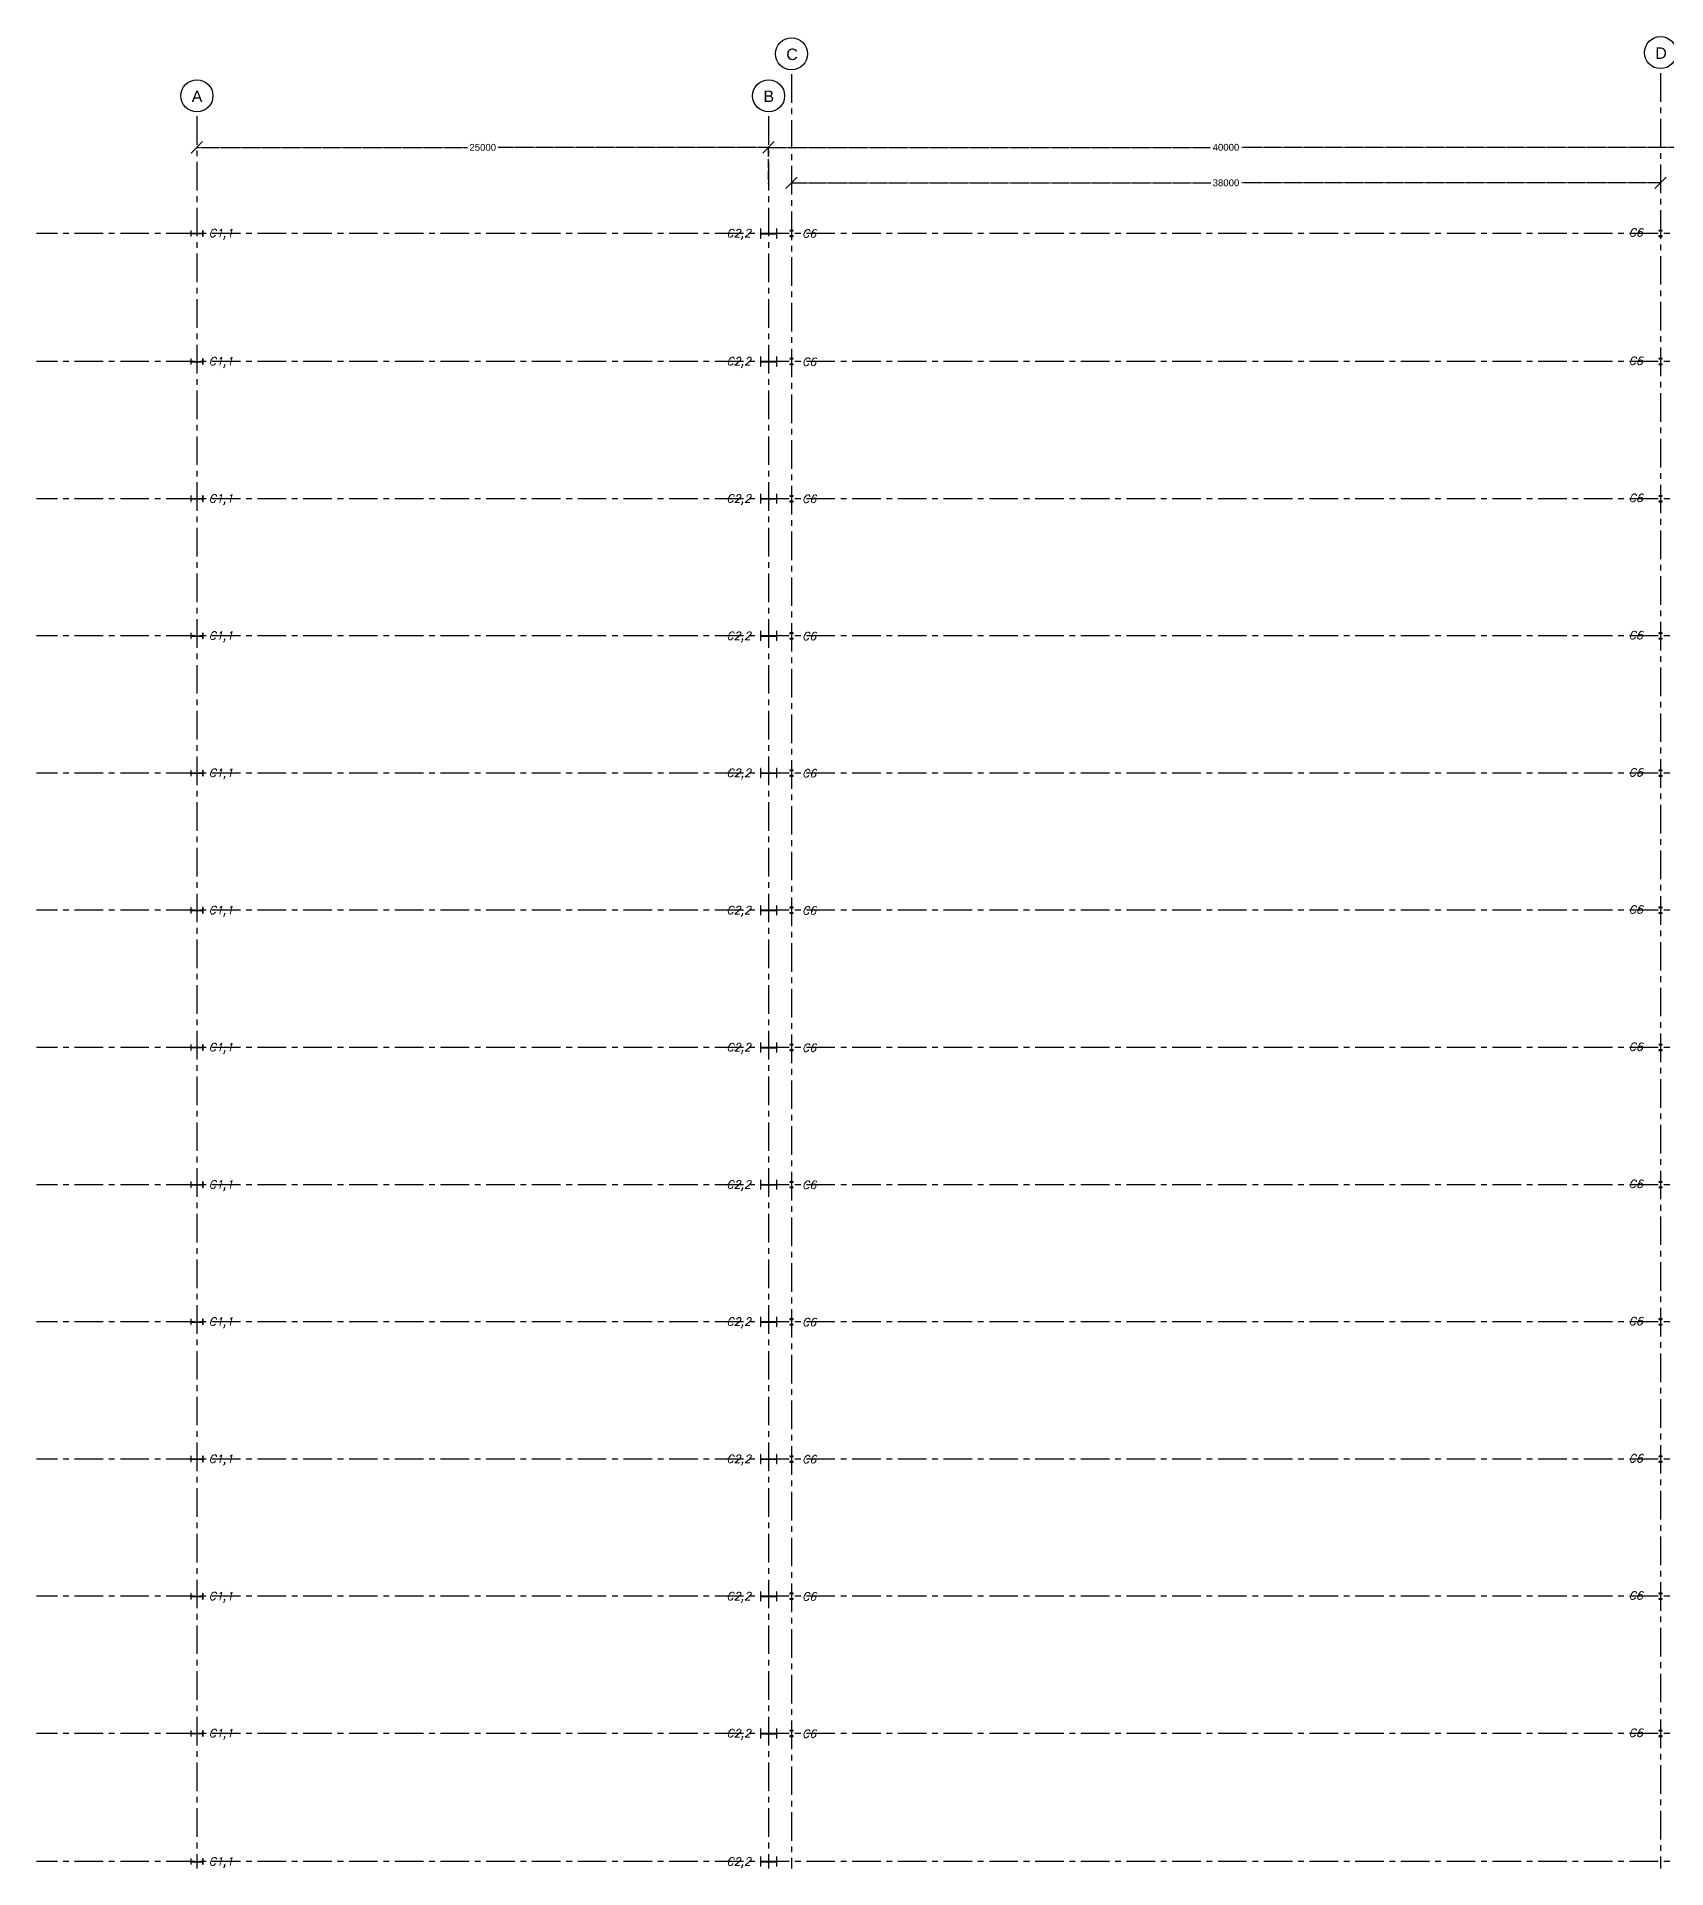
# Model space of a CAD drawing. Header units: inches. Extents: x -15 to 1885144, y -42615 to 866270.
# Drawn here: x 1628025 to 1699292, y 632994 to 713101 of the extents above; entities that cross this region are included whole.
import ezdxf

# ---------------------------------------------------------------- set-up
doc = ezdxf.new("R2010")
doc.units = ezdxf.units.IN
doc.header["$LTSCALE"] = 100
doc.header["$MEASUREMENT"] = 0
for name, pattern in [('CENTER', [2, 1.25, -0.25, 0.25, -0.25]), ('dash line', [30, 12, -18]), ('PHANTOM2', [1.25, 0.625, -0.125, 0.125, -0.125, 0.125, -0.125])]:
    doc.linetypes.add(name, pattern=pattern)
for name, color, linetype in [('axis', 8, 'PHANTOM2'), ('bracing', 6, 'Continuous'), ('columns', 2, 'Continuous'), ('dimensions', 10, 'PHANTOM2'), ('text', 3, 'Continuous')]:
    doc.layers.add(name, color=color, linetype=linetype)
doc.styles.get("Standard").update_dxf_attribs({"font": 'arial.ttf'})
doc.styles.add('TEXT-3', font='ITALICT.shx', dxfattribs={"height": 350})
doc.dimstyles.new('Dim_1', dxfattribs={"dimtxt": 300, "dimasz": 500, "dimexe": 0.0625, "dimexo": 0.0625, "dimgap": 100, "dimtad": 0, "dimtih": 1, "dimtoh": 1, "dimdec": 0, "dimzin": 0, "dimdsep": 46, "dimtxsty": 'Standard', "dimblk": 'OBLIQUE', "dimcen": 0.09, "dimclrd": 256, "dimclre": 256, "dimclrt": 256, "dimadec": 0, "dimazin": 0, "dimtm": 1e-09, "dimtfac": 1, "dimtdec": 0, "dimtofl": 0, "dimtmove": 0, "dimatfit": 3, "dimfxl": 1, "dimtfillclr": 256, "dimtolj": 1, "dimtzin": 0, "dimlwe": -1, "dimarcsym": 0})

# ---------------------------------------------------------------- blocks, each defined once
blk = doc.blocks.new('_Oblique')
at = {"color": 0, "linetype": 'ByBlock', "lineweight": -2}
blk.add_line((-0.5, -0.5), (0.5, 0.5), dxfattribs=at)
blk = doc.blocks.new('*D945')
at = {"layer": 'Defpoints', "color": 0, "ltscale": 0.01, "transparency": 16777216}
for p in [(1660034, 708259), (1660034, 706685), (1700034, 706685)]:
    blk.add_point(p, dxfattribs=at)
at = {"layer": 'dimensions', "linetype": 'dash line', "ltscale": 0.01, "transparency": 16777216}
for p, q in [((1660034, 706685), (1660034, 708259)), ((1700034, 706685), (1700034, 708259))]:
    blk.add_line(p, q, dxfattribs=at)
at = {"layer": 'dimensions', "lineweight": -2, "ltscale": 0.01, "transparency": 16777216}
for p, q in [((1660034, 708259), (1679364, 708259)), ((1700034, 708259), (1680704, 708259))]:
    blk.add_line(p, q, dxfattribs=at)
at = {"layer": 'dimensions', "lineweight": -2, "ltscale": 0.01, "transparency": 16777216, "xscale": 500, "yscale": 500, "zscale": 500, "rotation": 180}
blk.add_blockref('_Oblique', (1660034, 708259), dxfattribs=at)
at = {"layer": 'dimensions', "lineweight": -2, "ltscale": 0.01, "transparency": 16777216, "xscale": 500, "yscale": 500, "zscale": 500}
blk.add_blockref('_Oblique', (1700034, 708259), dxfattribs=at)
at = {"layer": 'dimensions', "ltscale": 0.01, "transparency": 16777216, "insert": (1680034, 708259), "char_height": 300, "attachment_point": 5}
blk.add_mtext('\\A1;40000', dxfattribs=at)
blk = doc.blocks.new('*D929')
at = {"layer": 'Defpoints', "color": 0, "ltscale": 0.01, "transparency": 16777216}
for p in [(1661034, 706708), (1661034, 706686), (1699034, 706686)]:
    blk.add_point(p, dxfattribs=at)
at = {"layer": 'dimensions', "linetype": 'dash line', "ltscale": 0.01, "transparency": 16777216}
for p, q in [((1661034, 706686), (1661034, 706708)), ((1699034, 706686), (1699034, 706708))]:
    blk.add_line(p, q, dxfattribs=at)
at = {"layer": 'dimensions', "lineweight": -2, "ltscale": 0.01, "transparency": 16777216}
for p, q in [((1661034, 706708), (1679370, 706708)), ((1699034, 706708), (1680698, 706708))]:
    blk.add_line(p, q, dxfattribs=at)
at = {"layer": 'dimensions', "lineweight": -2, "ltscale": 0.01, "transparency": 16777216, "xscale": 500, "yscale": 500, "zscale": 500, "rotation": 180}
blk.add_blockref('_Oblique', (1661034, 706708), dxfattribs=at)
at = {"layer": 'dimensions', "lineweight": -2, "ltscale": 0.01, "transparency": 16777216, "xscale": 500, "yscale": 500, "zscale": 500}
blk.add_blockref('_Oblique', (1699034, 706708), dxfattribs=at)
at = {"layer": 'dimensions', "ltscale": 0.01, "transparency": 16777216, "insert": (1680034, 706708), "char_height": 300, "attachment_point": 5}
blk.add_mtext('\\A1;38000', dxfattribs=at)
blk = doc.blocks.new('*D930')
at = {"layer": 'Defpoints', "color": 0, "ltscale": 0.01, "transparency": 16777216}
for p in [(1635034, 708259), (1635034, 708259), (1660034, 708259)]:
    blk.add_point(p, dxfattribs=at)
at = {"layer": 'dimensions', "linetype": 'dash line', "ltscale": 0.01, "transparency": 16777216}
for p, q in [((1635034, 708259), (1635034, 708259)), ((1660034, 708259), (1660034, 708259))]:
    blk.add_line(p, q, dxfattribs=at)
at = {"layer": 'dimensions', "lineweight": -2, "ltscale": 0.01, "transparency": 16777216}
for p, q in [((1635034, 708259), (1646868, 708259)), ((1660034, 708259), (1648201, 708259))]:
    blk.add_line(p, q, dxfattribs=at)
at = {"layer": 'dimensions', "lineweight": -2, "ltscale": 0.01, "transparency": 16777216, "xscale": 500, "yscale": 500, "zscale": 500, "rotation": 180}
blk.add_blockref('_Oblique', (1635034, 708259), dxfattribs=at)
at = {"layer": 'dimensions', "lineweight": -2, "ltscale": 0.01, "transparency": 16777216, "xscale": 500, "yscale": 500, "zscale": 500}
blk.add_blockref('_Oblique', (1660034, 708259), dxfattribs=at)
at = {"layer": 'dimensions', "ltscale": 0.01, "transparency": 16777216, "insert": (1647534, 708259), "char_height": 300, "attachment_point": 5}
blk.add_mtext('\\A1;25000', dxfattribs=at)
blk = doc.blocks.new('*U946')
at = {"layer": 'columns', "ltscale": 0.01}
for p, q in [((-45255, 120), (-45255, -120)), ((-45235, 120), (-45255, 120)), ((-45235, -120), (-45235, 120)), ((-45235, 7.5), (-44735, 7.5)), ((-44985, -7.5), (-44985, 7.5)), ((-44735, 120), (-44735, -120)), ((-44715, 120), (-44735, 120)), ((-44715, -120), (-44715, 120)), ((-20345, 200), (-20345, -200)), ((-20325, 200), (-20345, 200)), ((-20325, -200), (-20325, 200)), ((-20325, 10), (-19645, 10)), ((-19985, -10), (-19985, 10)), ((-19645, 200), (-19645, -200)), ((-19625, 200), (-19645, 200)), ((-19625, -200), (-19625, 200)), ((19895, 130), (19895, -130)), ((19915, 130), (19895, 130)), ((19915, -130), (19915, 130)), ((19915, 5), (20115, 5)), ((20015, -5), (20015, 5)), ((20115, 130), (20115, -130)), ((20135, 130), (20115, 130)), ((20135, -130), (20135, 130)), ((25135, 170), (24895, 170)), ((24895, 170), (24895, 150)), ((24895, 150), (25135, 150)), ((25010, 150), (25010, -150)), ((25020, 150), (25020, -150)), ((25135, 150), (25135, 170)), ((30135, 170), (29895, 170)), ((29895, 170), (29895, 150)), ((29895, 150), (30135, 150)), ((30010, 150), (30010, -150)), ((30020, 150), (30020, -150)), ((30135, 150), (30135, 170)), ((35135, 170), (34895, 170)), ((34895, 170), (34895, 150)), ((34895, 150), (35135, 150)), ((35010, 150), (35010, -150)), ((35020, 150), (35020, -150)), ((35135, 150), (35135, 170)), ((40135, 170), (39895, 170)), ((39895, 170), (39895, 150)), ((39895, 150), (40135, 150)), ((40010, 150), (40010, -150)), ((40020, 150), (40020, -150)), ((40135, 150), (40135, 170)), ((44775, 100), (44775, -100)), ((44795, 100), (44775, 100)), ((44795, -100), (44795, 100)), ((44795, 7.5), (45235, 7.5)), ((45015, 7.5), (45015, -7.5)), ((45235, 100), (45235, -100)), ((45255, 100), (45235, 100)), ((45255, -100), (45255, 100)), ((-45255, -120), (-45235, -120)), ((-45235, -7.5), (-44735, -7.5)), ((-44735, -120), (-44715, -120)), ((-20345, -200), (-20325, -200)), ((-20325, -10), (-19645, -10)), ((-19645, -200), (-19625, -200)), ((19895, -130), (19915, -130)), ((19915, -5), (20115, -5)), ((20115, -130), (20135, -130)), ((25135, -150), (24895, -150)), ((24895, -150), (24895, -170)), ((24895, -170), (25135, -170)), ((25010, 0), (25020, 0)), ((25135, -170), (25135, -150)), ((30135, -150), (29895, -150)), ((29895, -150), (29895, -170)), ((29895, -170), (30135, -170)), ((30010, 0), (30020, 0)), ((30135, -170), (30135, -150)), ((35135, -150), (34895, -150)), ((34895, -150), (34895, -170)), ((34895, -170), (35135, -170)), ((35010, 0), (35020, 0)), ((35135, -170), (35135, -150)), ((40135, -150), (39895, -150)), ((39895, -150), (39895, -170)), ((39895, -170), (40135, -170)), ((40010, 0), (40020, 0)), ((40135, -170), (40135, -150)), ((44775, -100), (44795, -100)), ((44795, -7.5), (45235, -7.5)), ((45235, -100), (45255, -100))]:
    blk.add_line(p, q, dxfattribs=at)
blk = doc.blocks.new('*U947')
at = {"layer": 'columns', "color": 0, "linetype": 'ByBlock', "lineweight": -2, "transparency": 16777216}
for p in [(0, 60000), (0, 54000), (0, 48000), (0, 42000), (0, 36000), (0, 30000), (0, 24000), (0, 18000), (0, 12000), (0, 6000), (0, 0)]:
    blk.add_blockref('*U946', p, dxfattribs=at)
blk = doc.blocks.new('*U948')
at = {"layer": 'columns', "ltscale": 0.01}
for p, q in [((-18925, 130), (-19075, 130)), ((-19075, 130), (-19075, 110)), ((-19075, 110), (-18925, 110)), ((-19005, 110), (-19005, -110)), ((-19005, 0), (-18995, 0)), ((-18995, 110), (-18995, -110)), ((-18925, 110), (-18925, 130)), ((19075, 130), (18925, 130)), ((18925, 130), (18925, 110)), ((18925, 110), (19075, 110)), ((18995, 110), (18995, -110)), ((18995, 0), (19005, 0)), ((19005, 110), (19005, -110)), ((19075, 110), (19075, 130)), ((-18925, -110), (-19075, -110)), ((-19075, -110), (-19075, -130)), ((-19075, -130), (-18925, -130)), ((-18925, -130), (-18925, -110)), ((19075, -110), (18925, -110)), ((18925, -110), (18925, -130)), ((18925, -130), (19075, -130)), ((19075, -130), (19075, -110))]:
    blk.add_line(p, q, dxfattribs=at)
blk = doc.blocks.new('*U949')
at = {"layer": 'columns', "color": 0, "linetype": 'ByBlock', "lineweight": -2, "transparency": 16777216}
for p in [(0, 60000), (0, 54000), (0, 48000), (0, 42000), (0, 36000), (0, 30000), (0, 24000), (0, 18000), (0, 12000), (0, 6000), (0, 0)]:
    blk.add_blockref('*U948', p, dxfattribs=at)
blk = doc.blocks.new('*U1025')
at = {"layer": 'text', "linetype": 'Continuous', "style": 'TEXT-3'}
for s, p in [('C1,1', (-32915, 123)), ('C2,2', (-10275, 121)), ('C6', (-6967, 102)), ('C6', (29178, 144)), ('C3,1', (31731, -427))]:
    blk.add_text(s, height=350, dxfattribs=at).set_placement(p)
blk = doc.blocks.new('*U1026')
at = {"layer": 'bracing', "color": 0, "linetype": 'ByBlock', "lineweight": -2, "transparency": 16777216}
for p in [(0, 60000), (0, 54000), (0, 48000), (0, 42000), (0, 36000), (0, 30000), (0, 24000), (0, 18000), (0, 12000), (0, 6000), (0, 0)]:
    blk.add_blockref('*U1025', p, dxfattribs=at)

msp = doc.modelspace()

# ---------------------------------------------------------------- linework, layer by layer
at = {"layer": 'axis', "linetype": 'CENTER', "ltscale": 10}
for p, q in [((1661034.378, 711454.191), (1661034.378, 632993.628)), ((1699034.378, 711506.025), (1699034.378, 632993.628)), ((1635034.378, 709619.296), (1635034.378, 632993.628)), ((1660034.378, 709619.296), (1660034.378, 632993.628)), ((1734936.993, 704493.628), (1628025.176, 704493.628)), ((1734936.993, 698893.628), (1628025.176, 698893.628)), ((1734936.993, 692893.628), (1628025.176, 692893.628)), ((1734936.993, 692893.628), (1628025.176, 692893.628)), ((1734936.993, 692893.628), (1628025.176, 692893.628)), ((1734936.993, 692893.628), (1628025.176, 692893.628)), ((1734936.993, 686893.628), (1628025.176, 686893.628)), ((1734936.993, 686893.628), (1628025.176, 686893.628)), ((1734936.993, 686893.628), (1628025.176, 686893.628)), ((1734936.993, 686893.628), (1628025.176, 686893.628)), ((1734936.993, 680893.628), (1628025.176, 680893.628)), ((1734936.993, 680893.628), (1628025.176, 680893.628)), ((1734936.993, 680893.628), (1628025.176, 680893.628)), ((1734936.993, 680893.628), (1628025.176, 680893.628)), ((1734936.993, 674893.628), (1628025.176, 674893.628)), ((1734936.993, 674893.628), (1628025.176, 674893.628)), ((1734936.993, 674893.628), (1628025.176, 674893.628)), ((1734936.993, 674893.628), (1628025.176, 674893.628)), ((1734936.993, 668893.628), (1628025.176, 668893.628)), ((1734936.993, 668893.628), (1628025.176, 668893.628)), ((1734936.993, 668893.628), (1628025.176, 668893.628)), ((1734936.993, 668893.628), (1628025.176, 668893.628)), ((1734936.993, 662893.628), (1628025.176, 662893.628)), ((1734936.993, 662893.628), (1628025.176, 662893.628)), ((1734936.993, 662893.628), (1628025.176, 662893.628)), ((1734936.993, 662893.628), (1628025.176, 662893.628)), ((1734936.993, 656893.628), (1628025.176, 656893.628)), ((1734936.993, 656893.628), (1628025.176, 656893.628)), ((1734936.993, 656893.628), (1628025.176, 656893.628)), ((1734936.993, 656893.628), (1628025.176, 656893.628)), ((1734936.993, 650893.628), (1628025.176, 650893.628)), ((1734936.993, 650893.628), (1628025.176, 650893.628)), ((1734936.993, 650893.628), (1628025.176, 650893.628)), ((1734936.993, 650893.628), (1628025.176, 650893.628)), ((1734936.993, 644893.628), (1628025.176, 644893.628)), ((1734936.993, 644893.628), (1628025.176, 644893.628)), ((1734936.993, 644893.628), (1628025.176, 644893.628)), ((1734936.993, 644893.628), (1628025.176, 644893.628)), ((1734936.993, 638893.628), (1628025.176, 638893.628)), ((1734936.993, 638893.628), (1628025.176, 638893.628)), ((1734936.993, 638893.628), (1628025.176, 638893.628)), ((1734936.993, 638893.628), (1628025.176, 638893.628)), ((1734936.993, 633293.628), (1628025.176, 633293.628))]:
    msp.add_line(p, q, dxfattribs=at)
at = {"layer": 'columns', "ltscale": 0.01}
for p, q in [((1634764.378, 704613.628), (1634764.378, 704373.628)), ((1634784.378, 704613.628), (1634764.378, 704613.628)), ((1634764.378, 704373.628), (1634784.378, 704373.628)), ((1634784.378, 704373.628), (1634784.378, 704613.628)), ((1634784.378, 704501.128), (1635284.378, 704501.128)), ((1634784.378, 704486.128), (1635284.378, 704486.128)), ((1635034.378, 704486.128), (1635034.378, 704501.128)), ((1635284.378, 704613.628), (1635284.378, 704373.628)), ((1635304.378, 704613.628), (1635284.378, 704613.628)), ((1635284.378, 704373.628), (1635304.378, 704373.628)), ((1635304.378, 704373.628), (1635304.378, 704613.628)), ((1659674.378, 704693.628), (1659674.378, 704293.628)), ((1659694.378, 704693.628), (1659674.378, 704693.628)), ((1659674.378, 704293.628), (1659694.378, 704293.628)), ((1659694.378, 704293.628), (1659694.378, 704693.628)), ((1659694.378, 704503.628), (1660374.378, 704503.628)), ((1659694.378, 704483.628), (1660374.378, 704483.628)), ((1660034.378, 704483.628), (1660034.378, 704503.628)), ((1660374.378, 704693.628), (1660374.378, 704293.628)), ((1660394.378, 704693.628), (1660374.378, 704693.628)), ((1660374.378, 704293.628), (1660394.378, 704293.628)), ((1660394.378, 704293.628), (1660394.378, 704693.628)), ((1661109.378, 704623.628), (1660959.378, 704623.628)), ((1660959.378, 704623.628), (1660959.378, 704603.628)), ((1660959.378, 704603.628), (1661109.378, 704603.628)), ((1661109.378, 704383.628), (1660959.378, 704383.628)), ((1660959.378, 704383.628), (1660959.378, 704363.628)), ((1660959.378, 704363.628), (1661109.378, 704363.628)), ((1661029.378, 704603.628), (1661029.378, 704383.628)), ((1661029.378, 704493.628), (1661039.378, 704493.628)), ((1661039.378, 704603.628), (1661039.378, 704383.628)), ((1661109.378, 704603.628), (1661109.378, 704623.628)), ((1661109.378, 704363.628), (1661109.378, 704383.628)), ((1699109.378, 704623.628), (1698959.378, 704623.628)), ((1698959.378, 704623.628), (1698959.378, 704603.628)), ((1698959.378, 704603.628), (1699109.378, 704603.628)), ((1699109.378, 704383.628), (1698959.378, 704383.628)), ((1698959.378, 704383.628), (1698959.378, 704363.628)), ((1698959.378, 704363.628), (1699109.378, 704363.628)), ((1699029.378, 704603.628), (1699029.378, 704383.628)), ((1699029.378, 704493.628), (1699039.378, 704493.628)), ((1699039.378, 704603.628), (1699039.378, 704383.628)), ((1699109.378, 704603.628), (1699109.378, 704623.628)), ((1699109.378, 704363.628), (1699109.378, 704383.628)), ((1634764.378, 633413.628), (1634764.378, 633173.628)), ((1634784.378, 633413.628), (1634764.378, 633413.628)), ((1634764.378, 633173.628), (1634784.378, 633173.628)), ((1634784.378, 633173.628), (1634784.378, 633413.628)), ((1634784.378, 633301.128), (1635284.378, 633301.128)), ((1634784.378, 633286.128), (1635284.378, 633286.128)), ((1635034.378, 633286.128), (1635034.378, 633301.128)), ((1635284.378, 633413.628), (1635284.378, 633173.628)), ((1635304.378, 633413.628), (1635284.378, 633413.628)), ((1635284.378, 633173.628), (1635304.378, 633173.628)), ((1635304.378, 633173.628), (1635304.378, 633413.628)), ((1659674.378, 633493.628), (1659674.378, 633093.628)), ((1659694.378, 633493.628), (1659674.378, 633493.628)), ((1659674.378, 633093.628), (1659694.378, 633093.628)), ((1659694.378, 633093.628), (1659694.378, 633493.628)), ((1659694.378, 633303.628), (1660374.378, 633303.628)), ((1659694.378, 633283.628), (1660374.378, 633283.628)), ((1660034.378, 633283.628), (1660034.378, 633303.628)), ((1660374.378, 633493.628), (1660374.378, 633093.628)), ((1660394.378, 633493.628), (1660374.378, 633493.628)), ((1660374.378, 633093.628), (1660394.378, 633093.628)), ((1660394.378, 633093.628), (1660394.378, 633493.628))]:
    msp.add_line(p, q, dxfattribs=at)
at = {"layer": 'text', "ltscale": 10}
for centre in [(1661034.346, 712349.649), (1699034.346, 712401.483), (1635034.346, 710514.754), (1660034.346, 710514.754)]:
    msp.add_circle(centre, 700, dxfattribs=at)

# ---------------------------------------------------------------- block references
at = {"layer": 'bracing'}
msp.add_blockref('*U1026', (1668466.866, 638606.705), dxfattribs=at)
at = {"layer": 'columns'}
for name, p in [('*U947', (1680019.378, 638893.628)), ('*U949', (1680034.378, 638893.628))]:
    msp.add_blockref(name, p, dxfattribs=at)

# ---------------------------------------------------------------- texts
at = {"layer": 'text', "linetype": 'Continuous', "style": 'TEXT-3'}
for s, p in [('C1,1', (1635552.214, 704337.345)), ('C2,2', (1658192.012, 704334.989)), ('C6', (1661500.014, 704316.523)), ('C6', (1697644.837, 704358.08)), ('C1,1', (1635552.214, 633122.345)), ('C2,2', (1658192.012, 633119.989))]:
    msp.add_text(s, height=350, dxfattribs=at).set_placement(p)
at = {"layer": 'text', "ltscale": 0.3, "char_height": 500, "width": 2636.56185, "attachment_point": 1}
for s, insert in [('C', (1660807.987, 712577.562)), ('D', (1698807.987, 712629.397)), ('A', (1634807.987, 710742.667)), ('B', (1659807.987, 710742.667))]:
    msp.add_mtext(s, dxfattribs=dict(at, insert=insert))

# ---------------------------------------------------------------- dimensions: what is measured, and where the dimension line sits
at = {"layer": 'dimensions', "ltscale": 0.01}
for base, p1, p2, picture, middle in [((1635034.378, 708259.08), (1660034.378, 708259.017), (1635034.378, 708259.017), '*D930', (1647534.378, 708259.08)), ((1660034.378, 708259.017), (1700034.378, 706685.076), (1660034.378, 706685.076), '*D945', (1680034.378, 708259.017)), ((1661034.378, 706708.42), (1699034.378, 706685.576), (1661034.378, 706685.576), '*D929', (1680034.378, 706708.42))]:
    dim = msp.add_linear_dim(base=base, p1=p1, p2=p2, dimstyle='Dim_1', dxfattribs=at)
    dim.commit()
    dim.dimension.update_dxf_attribs({"geometry": picture, "text_midpoint": middle})

doc.saveas('drawing.dxf')
